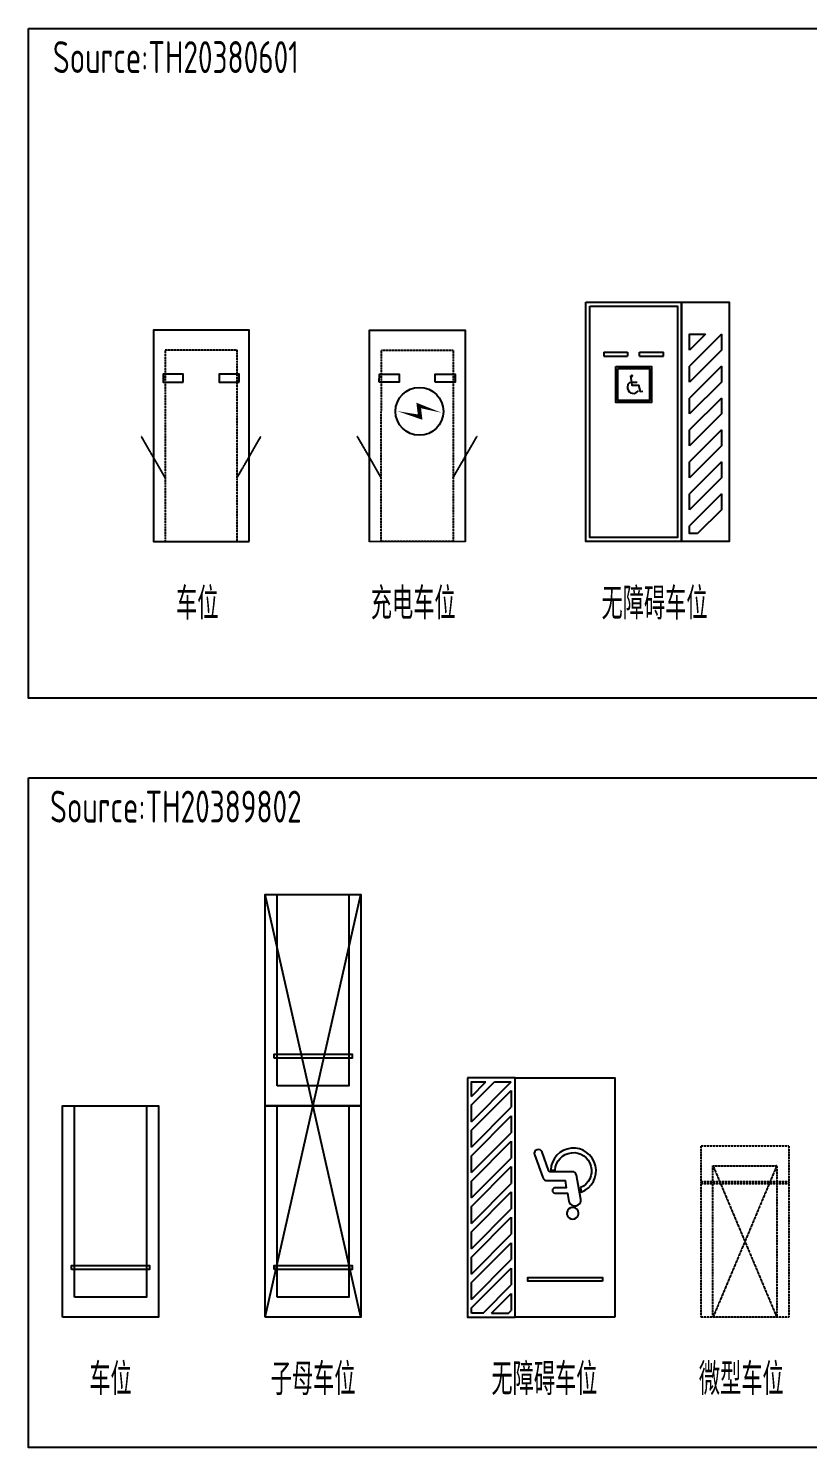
# Model space of a CAD drawing. Header units: millimetres. Extents: x 4401 to 92484, y 1885 to 582422.
# Drawn here: x 4401 to 23947, y 39468 to 75051 of the extents above; entities that cross this region are included whole.
import ezdxf
from ezdxf.enums import TextEntityAlignment as Align

# ---------------------------------------------------------------- set-up
doc = ezdxf.new("R2010")
doc.units = ezdxf.units.MM
doc.header["$MEASUREMENT"] = 0
doc.linetypes.add('__DASH', pattern=[0.35, 0.25, -0.1])
doc.linetypes.add('DASH', pattern=[0.35, 0.25, -0.1])
for name, color, linetype in [('AE-EQPM-CARS', 66, 'Continuous'), ('AE-EQPM-CARS-1', 70, 'Continuous'), ('AE-EQPM-CARS-4', 66, 'Continuous'), ('AE-EQPM-CARS-6', 66, 'Continuous'), ('AE-EQPM-CARS2', 66, 'Continuous'), ('D-小型车位', 144, 'Continuous'), ('E-UNIV-NOTE', 6, 'Continuous'), ('XD-FRAM', 2, 'Continuous'), ('充电车位', 8, 'Continuous')]:
    doc.layers.add(name, color=color, linetype=linetype)
doc.styles.add('TH-STYLE3', font='TSSDENG', dxfattribs={"width": 0.7, "bigfont": 'TSSDCHN'})

# ---------------------------------------------------------------- blocks, each defined once
blk = doc.blocks.new('A$C435C5926')
at = {"layer": 'AE-EQPM-CARS', "linetype": 'Continuous'}
for points in [[(1200, -1300), (1200, 4000), (-1200, 4000), (-1200, -1300)], [(900, -800), (900, 4000), (-900, 4000), (-900, -800)], [(980, -100), (980, 0), (-980, 0), (-980, -100)]]:
    blk.add_lwpolyline(points, close=True, dxfattribs=at)
blk = doc.blocks.new('子母车位2')
at = {"layer": 'AE-EQPM-CARS-6', "linetype": 'Continuous'}
for p, q in [((2.4, 10.6), (0, 0)), ((0, 10.6), (2.4, 0))]:
    blk.add_line(p, q, dxfattribs=at)
for points in [[(2.4, 10.6), (2.4, 5.3), (0, 5.3), (0, 10.6)], [(2.1, 10.1), (2.1, 5.3), (0.3, 5.3), (0.3, 10.1)], [(2.18, 9.4), (2.18, 9.3), (0.22, 9.3), (0.22, 9.4)], [(2.4, 5.3), (2.4, 0), (0, 0), (0, 5.3)], [(2.1, 4.8), (2.1, 0), (0.3, 0), (0.3, 4.8)], [(2.18, 4.1), (2.18, 4), (0.22, 4), (0.22, 4.1)]]:
    blk.add_lwpolyline(points, close=True, dxfattribs=at)
blk = doc.blocks.new('CW-1')
for p, q in [((3309, 5900), (2600, 5191)), ((3097, 5900), (2600, 5403)), ((2672, 5900), (2600, 5828)), ((3600, 5767), (2600, 4767)), ((3097, 5900), (2672, 5900)), ((3309, 5900), (3600, 5900)), ((3600, 5555), (2600, 4555)), ((3600, 5131), (2600, 4131)), ((3600, 4918), (2600, 3918)), ((3600, 4494), (2600, 3494)), ((3600, 4282), (2600, 3282)), ((3600, 3858), (2600, 2858)), ((3600, 3646), (2600, 2646)), ((3600, 3221), (2600, 2221)), ((3600, 3009), (2600, 2009)), ((3600, 2585), (2600, 1585)), ((3600, 2373), (2600, 1373)), ((3600, 1949), (2600, 949)), ((3600, 1736), (2600, 736)), ((3600, 1312), (2600, 312)), ((3600, 1100), (2600, 100)), ((3600, 676), (3024, 100)), ((3600, 464), (3236, 100))]:
    blk.add_line(p, q)
for points in [[(0, 6000), (2500, 6000), (2500, 0), (0, 0)], [(3700, 0), (3700, 6000), (2500, 6000), (2500, 0)], [(316, 5092), (2184, 5092), (2184, 5000), (316, 5000)]]:
    blk.add_lwpolyline(points, close=True)
for points in [[(2600, 5403), (2600, 5828)], [(3600, 5900), (3600, 5767)], [(3600, 5555), (3600, 5131)], [(2600, 4767), (2600, 5191)], [(3600, 4918), (3600, 4494)], [(2600, 4131), (2600, 4555)], [(3600, 4282), (3600, 3858)], [(2600, 3494), (2600, 3918)], [(3600, 3646), (3600, 3221)], [(2600, 2858), (2600, 3282)], [(3600, 3009), (3600, 2585)], [(2600, 2221), (2600, 2646)], [(3600, 2373), (3600, 1949)], [(2600, 1585), (2600, 2009)], [(3600, 1736), (3600, 1312)], [(2600, 949), (2600, 1373)], [(3600, 1100), (3600, 676)], [(2600, 312), (2600, 736)], [(3600, 464), (3600, 100), (3236, 100)], [(3024, 100), (2600, 100)]]:
    blk.add_lwpolyline(points)
for points in [[(1700, 2569), (1250, 2569), (1225, 2756), (1510, 2756, 0.95999), (1509, 2885), (1194, 2885), (1154, 3100, 0.099909), (1123, 3156, 0.360391), (920, 3183, 0.287885), (856, 3044), (967, 2434, 0.38074), (1071, 2353), (1612, 2353, -0.415466), (1671, 2310), (1830, 1861, 0.972473), (2021, 1923), (1812, 2500, 0.3452), (1700, 2569)], [(1209, 3385, 0.249951), (1149, 3511, 0.339501), (970, 3509, 0.257974), (915, 3378, 0.24672), (991, 3263, 0.115004), (1054, 3246, 0.411987), (1209, 3385, 0.249951)], [(866, 2749), (845, 2861, 1.877873), (1612, 2311), (1500, 2311, -1.820272), (866, 2749)]]:
    blk.add_lwpolyline(points, format="xyb", close=True)
blk = doc.blocks.new('CAR-微型车位')
at = {"layer": 'AE-EQPM-CARS-1', "linetype": 'DASH'}
for p, q in [((-1100, 850), (1100, 850)), ((-1100, 800), (1100, 800))]:
    blk.add_line(p, q, dxfattribs=at)
for points in [[(1100, 4200), (-1100, 4200), (-1100, -100), (1100, -100)], [(800, 4200), (-800, 4200), (-800, 400), (800, 400)]]:
    blk.add_lwpolyline(points, close=True, dxfattribs=at)
for points in [[(800, 400), (-800, 4200)], [(-800, 400), (800, 4200)]]:
    blk.add_lwpolyline(points, dxfattribs=at)
blk = doc.blocks.new('bkcw')
at = {"layer": 'D-小型车位', "color": 251, "linetype": 'DASH'}
for p, q in [((2838516, 4003533), (2837916, 4002493)), ((2840316, 4003533), (2840916, 4002493))]:
    blk.add_line(p, q, dxfattribs=at)
at = {"layer": 'D-小型车位', "linetype": 'Continuous'}
for points in [[(2840616, 4005133), (2840616, 3999833), (2838216, 3999833), (2838216, 4005133)], [(2838966, 4001133), (2838966, 4000933), (2838466, 4000933), (2838466, 4001133)], [(2840366, 4001133), (2840366, 4000933), (2839866, 4000933), (2839866, 4001133)]]:
    blk.add_lwpolyline(points, close=True, dxfattribs=at)
at = {"layer": 'D-小型车位', "color": 251, "linetype": 'DASH'}
blk.add_lwpolyline([(2838516, 4000333), (2838516, 4005133), (2840316, 4005133), (2840316, 4000333)], close=True, dxfattribs=at)
blk = doc.blocks.new('itui')
at = {"layer": '充电车位'}
blk.add_lwpolyline([(-214, -554, 0, 100, 0), (0, 0, 100, 100, 0), (-281, 0, 100, 0, 0), (-37, 549, 0, 0, 0)], format="xyseb", dxfattribs=at)
blk.add_circle((-140, 0), 600, dxfattribs=at)
blk = doc.blocks.new('etyrtu')
at = {"layer": '充电车位', "linetype": '__DASH'}
for p, q in [((677315, 303361), (676356, 304082)), ((677098, 301574), (675993, 301104))]:
    blk.add_line(p, q, dxfattribs=at)
at = {"layer": '充电车位', "color": 151}
blk.add_lwpolyline([(678650, 301083), (673388, 301723), (673679, 304106), (678940, 303465)], close=True, dxfattribs=at)
at = {"layer": '充电车位', "linetype": '__DASH'}
blk.add_lwpolyline([(674139, 303747), (678903, 303167), (678686, 301380), (673921, 301961)], close=True, dxfattribs=at)
at = {"layer": '充电车位'}
for points in [[(674878, 303204), (674680, 303228), (674740, 303725), (674939, 303700)], [(674709, 301814), (674511, 301839), (674571, 302335), (674770, 302311)]]:
    blk.add_lwpolyline(points, close=True, dxfattribs=at)
blk.add_blockref('itui', (675698, 302724), dxfattribs=at)
blk = doc.blocks.new('无障碍车位5')
at = {"layer": 'XD-FRAM', "color": 8}
for p, q in [((58431, 2887302), (59231, 2886502)), ((58831, 2887302), (59631, 2886502)), ((59231, 2887302), (60031, 2886502)), ((59631, 2887302), (60431, 2886502)), ((60031, 2887302), (60831, 2886502)), ((60431, 2887302), (61231, 2886502)), ((60831, 2887302), (61631, 2886502)), ((61231, 2887302), (62031, 2886502)), ((61631, 2887302), (62431, 2886502)), ((62031, 2887302), (62831, 2886502)), ((62431, 2887302), (63231, 2886502)), ((62831, 2887302), (63431, 2886702)), ((58431, 2886902), (58831, 2886502)), ((58881, 2885252), (58881, 2885852)), ((58981, 2885852), (58881, 2885852)), ((58981, 2885252), (58981, 2885852)), ((58981, 2885252), (58881, 2885252)), ((58881, 2884352), (58881, 2884952)), ((58881, 2884952), (58981, 2884952)), ((58981, 2884352), (58981, 2884952)), ((58881, 2884352), (58981, 2884352))]:
    blk.add_line(p, q, dxfattribs=at)
for points in [[(57631, 2886302), (57631, 2887502), (63631, 2887502), (63631, 2886302)], [(58431, 2887302), (58831, 2887302)], [(59231, 2887302), (59631, 2887302)], [(60031, 2887302), (60431, 2887302)], [(60831, 2887302), (61231, 2887302)], [(61631, 2887302), (62031, 2887302)], [(62431, 2887302), (62831, 2887302)], [(58831, 2886502), (58431, 2886502), (58431, 2886902)], [(59631, 2886502), (59231, 2886502)], [(60431, 2886502), (60031, 2886502)], [(61231, 2886502), (60831, 2886502)], [(62031, 2886502), (61631, 2886502)], [(62831, 2886502), (62431, 2886502)], [(63431, 2886702), (63431, 2886502), (63231, 2886502)], [(59475, 2885026), (59708, 2885056), (59708, 2885223), (59869, 2885267), (59855, 2885329)], [(59630, 2885044), (59630, 2885189)]]:
    blk.add_lwpolyline(points, dxfattribs=at)
for points in [[(57631, 2886302), (57631, 2887502), (63631, 2887502), (63631, 2886302)], [(57631, 2883902), (57631, 2886302), (63631, 2886302), (63631, 2883902)], [(57731, 2884002), (57731, 2886202), (63531, 2886202), (63531, 2884002)], [(59241, 2884652), (59241, 2885552), (60141, 2885552), (60141, 2884652)], [(59291, 2884702), (59291, 2885502), (60091, 2885502), (60091, 2884702)]]:
    blk.add_lwpolyline(points, close=True, dxfattribs=at)
blk.add_lwpolyline([(59636, 2885015, 1.284985), (59840, 2885223, 1.467757)], format="xyb", dxfattribs=at)
blk.add_lwpolyline([(59480, 2885036, 1), (59480, 2885073, 1)], format="xyb", close=True, dxfattribs=at)

msp = doc.modelspace()

# ---------------------------------------------------------------- linework, layer by layer
for points in [[(4401, 75051), (92484, 75051), (92484, 58259), (4401, 58259)], [(4401, 56259), (92484, 56259), (92484, 39468), (4401, 39468)]]:
    msp.add_lwpolyline(points, close=True)

# ---------------------------------------------------------------- block references
at = {"layer": 'AE-EQPM-CARS', "linetype": '__DASH', "xscale": -1}
msp.add_blockref('A$C435C5926', (6461, 44036), dxfattribs=at)
at = {"layer": 'AE-EQPM-CARS-4', "rotation": 180}
msp.add_blockref('CW-1', (19115, 48736), dxfattribs=at)
at = {"layer": 'AE-EQPM-CARS-6', "xscale": 1000, "yscale": 1000, "zscale": 1000, "rotation": 180}
msp.add_blockref('子母车位2', (12743, 53336), dxfattribs=at)
at = {"layer": 'AE-EQPM-CARS2', "linetype": 'Continuous', "ltscale": 6, "xscale": -1, "rotation": 180}
msp.add_blockref('CAR-微型车位', (22373, 46936), dxfattribs=at)
at = {"layer": 'D-小型车位', "linetype": 'Continuous', "xscale": -1, "rotation": 180.0000000000963}
msp.add_blockref('bkcw', (-2830680, 4067315), dxfattribs=at)
at = {"layer": 'XD-FRAM', "rotation": 270.0000558534178}
msp.add_blockref('无障碍车位5', (-2865519, 125811), dxfattribs=at)
at = {"layer": '充电车位', "extrusion": (5.07963e-07, 3.11546e-17, 1), "rotation": 276.9435387380267}
msp.add_blockref('etyrtu', (-367963, 699456, 0), dxfattribs=at)

# ---------------------------------------------------------------- texts
at = {"layer": 'E-UNIV-NOTE', "style": 'TH-STYLE3', "width": 0.7}
for s, p in [('Source:TH20380601', (8101, 74332)), ('车位', (8637, 60675)), ('充电车位', (14054, 60675, 0)), ('无障碍车位', (20108, 60675)), ('Source:TH20389802', (8101, 55540)), ('车位', (6461, 41228)), ('子母车位', (11543, 41228)), ('无障碍车位', (17345, 41228)), ('微型车位', (22283, 41228))]:
    msp.add_text(s, height=800, dxfattribs=at).set_placement(p, align=Align.MIDDLE)

doc.saveas('drawing.dxf')
